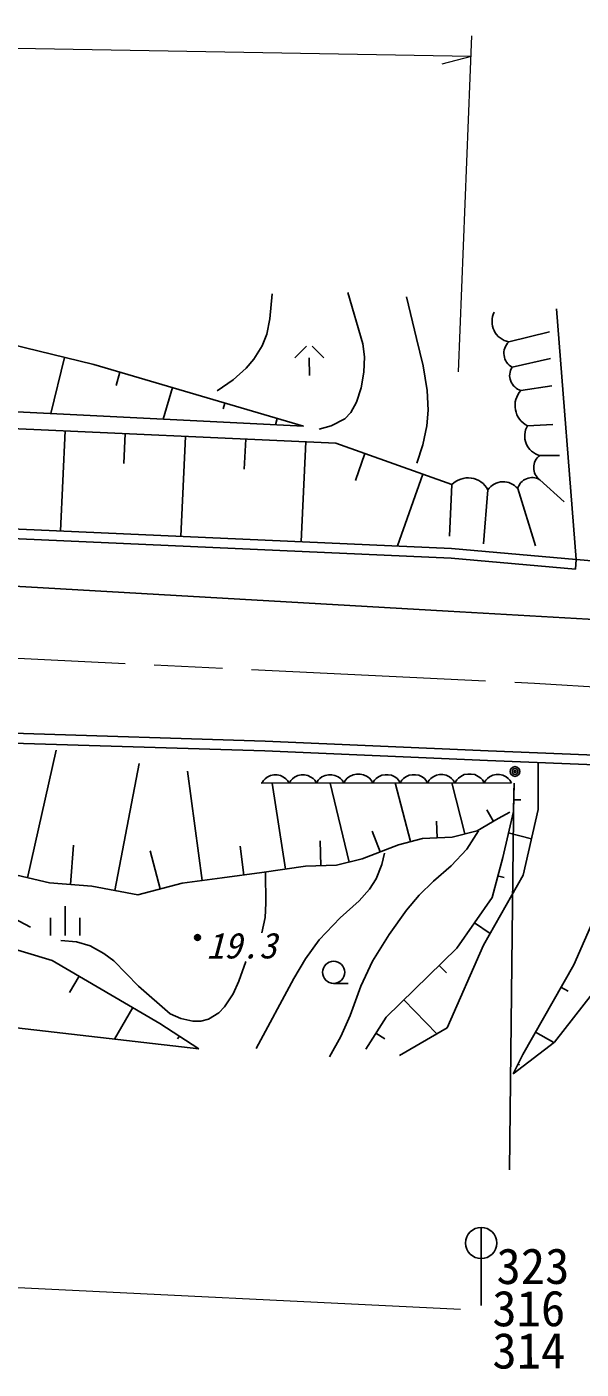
# Model space of a CAD drawing. Units: millimetres, scale not verified. Extents: x 40000 to 680000, y 20000 to 380000.
# Drawn here: x 306978 to 335394, y 270546 to 339340 of the extents above; entities that cross this region are included whole.
import ezdxf
from ezdxf.enums import TextEntityAlignment as Align

# ---------------------------------------------------------------- set-up
doc = ezdxf.new("R2010")
doc.units = ezdxf.units.MM
doc.header["$LTSCALE"] = 1000
doc.linetypes.add('CHAIN', pattern=[18.5, 12, -1.5, 3.5, -1.5])
for name, color, linetype, lineweight in [('M-BGD', 7, 'Continuous', 25), ('M-BMK', 2, 'CHAIN', 13), ('M-STR-HTXT', 7, 'Continuous', 13), ('M-STR-STRC', 7, 'Continuous', 25)]:
    doc.layers.add(name, color=color, linetype=linetype, lineweight=lineweight)
doc.styles.add('ＭＳ ゴシック', font='')
doc.styles.get('ＭＳ ゴシック').set_extended_font_data('MS Gothic')

msp = doc.modelspace()

# ---------------------------------------------------------------- linework, layer by layer
at = {"layer": 'M-BGD'}
for p, q in [((335131, 312042), (334129, 324885)), ((310410, 322036), (301431, 324213)), ((331679, 323193), (333770, 323705)), ((321308, 322978), (320709, 322377)), ((321608, 322979), (322209, 322380)), ((308913, 322399), (308216, 319523)), ((321158, 318872), (310410, 322036)), ((321459, 322378), (321460, 321478)), ((331851, 321893), (333829, 322348)), ((311753, 321640), (311554, 320962)), ((314440, 320850), (313965, 319234)), ((332305, 320706), (333888, 320935)), ((292939, 320292), (321158, 318872)), ((317127, 320059), (317042, 319768)), ((319814, 319268), (319719, 318944)), ((298136, 319131), (322825, 317995)), ((308938, 318634), (308702, 313509)), ((332647, 318898), (333947, 318956)), ((312024, 318492), (311953, 316956)), ((315110, 318350), (314874, 313232)), ((318196, 318208), (318126, 316674)), ((321282, 318066), (321047, 312955)), ((322825, 317995), (328765, 315884)), ((324310, 317467), (323821, 316091)), ((333271, 317372), (334289, 317374)), ((327280, 316412), (325973, 312734)), ((328765, 315884), (328641, 313237)), ((333273, 316128), (334519, 314999)), ((330617, 315615), (330395, 312844)), ((332143, 315674), (333052, 312735)), ((298334, 313972), (328752, 312609)), ((298311, 313473), (328730, 312110)), ((328752, 312609), (335131, 312042)), ((328730, 312110), (335109, 311543)), ((335109, 311543), (335131, 312042)), ((335131, 312042), (339077, 311692)), ((328575, 309401), (339914, 308752)), ((306268, 303133), (319191, 302727)), ((319191, 302727), (330622, 302241)), ((306250, 302634), (319173, 302227)), ((307009, 295722), (308478, 302275)), ((319173, 302227), (330601, 301742)), ((330622, 302241), (338787, 301899)), ((311491, 295082), (312732, 301589)), ((330601, 301742), (338766, 301399)), ((333190, 299224), (333186, 301633)), ((315966, 295589), (315211, 301189)), ((319107, 300721), (319023, 300581)), ((319191, 300805), (319107, 300721)), ((319303, 300889), (319191, 300805)), ((319471, 300974), (319303, 300889)), ((319639, 301002), (319471, 300974)), ((319807, 301002), (319639, 301002)), ((319975, 300974), (319807, 301002)), ((320143, 300891), (319975, 300974)), ((320255, 300807), (320143, 300891)), ((320339, 300723), (320255, 300807)), ((320423, 300583), (320339, 300723)), ((320507, 300723), (320423, 300583)), ((320591, 300807), (320507, 300723)), ((320703, 300891), (320591, 300807)), ((320871, 300976), (320703, 300891)), ((321039, 301004), (320871, 300976)), ((321207, 301004), (321039, 301004)), ((321375, 300976), (321207, 301004)), ((321543, 300893), (321375, 300976)), ((321655, 300809), (321543, 300893)), ((321739, 300725), (321655, 300809)), ((321823, 300585), (321739, 300725)), ((321907, 300725), (321823, 300585)), ((321991, 300809), (321907, 300725)), ((322103, 300894), (321991, 300809)), ((322271, 300978), (322103, 300894)), ((322439, 301006), (322271, 300978)), ((322607, 301006), (322439, 301006)), ((322775, 300979), (322607, 301006)), ((322943, 300895), (322775, 300979)), ((323055, 300811), (322943, 300895)), ((323139, 300727), (323055, 300811)), ((323223, 300587), (323139, 300727)), ((323313, 300737), (323223, 300587)), ((323403, 300828), (323313, 300737)), ((323523, 300918), (323403, 300828)), ((323703, 301008), (323523, 300918)), ((323883, 301038), (323703, 301008)), ((324063, 301039), (323883, 301038)), ((324243, 301009), (324063, 301039)), ((324423, 300919), (324243, 301009)), ((324543, 300829), (324423, 300919)), ((324633, 300739), (324543, 300829)), ((324723, 300590), (324633, 300739)), ((324807, 300730), (324723, 300590)), ((324891, 300814), (324807, 300730)), ((325003, 300898), (324891, 300814)), ((325171, 300982), (325003, 300898)), ((325339, 301011), (325171, 300982)), ((325507, 301011), (325339, 301011)), ((325675, 300983), (325507, 301011)), ((325843, 300899), (325675, 300983)), ((325955, 300815), (325843, 300899)), ((326039, 300732), (325955, 300815)), ((326123, 300592), (326039, 300732)), ((326207, 300732), (326123, 300592)), ((326291, 300816), (326207, 300732)), ((326403, 300900), (326291, 300816)), ((326571, 300984), (326403, 300900)), ((326739, 301013), (326571, 300984)), ((326907, 301013), (326739, 301013)), ((327075, 300985), (326907, 301013)), ((327243, 300901), (327075, 300985)), ((327355, 300818), (327243, 300901)), ((327439, 300734), (327355, 300818)), ((327523, 300594), (327439, 300734)), ((327607, 300734), (327523, 300594)), ((327691, 300818), (327607, 300734)), ((327803, 300902), (327691, 300818)), ((327971, 300987), (327803, 300902)), ((328139, 301015), (327971, 300987)), ((328307, 301015), (328139, 301015)), ((328475, 300987), (328307, 301015)), ((328643, 300904), (328475, 300987)), ((328755, 300820), (328643, 300904)), ((328839, 300736), (328755, 300820)), ((328923, 300596), (328839, 300736)), ((329013, 300746), (328923, 300596)), ((329103, 300836), (329013, 300746)), ((329223, 300926), (329103, 300836)), ((329403, 301017), (329223, 300926)), ((329583, 301047), (329403, 301017)), ((329763, 301047), (329583, 301047)), ((329943, 301018), (329763, 301047)), ((330123, 300928), (329943, 301018)), ((330243, 300838), (330123, 300928)), ((330333, 300748), (330243, 300838)), ((330423, 300598), (330333, 300748)), ((330507, 300738), (330423, 300598)), ((330591, 300823), (330507, 300738)), ((330703, 300907), (330591, 300823)), ((330871, 300991), (330703, 300907)), ((331039, 301019), (330871, 300991)), ((331207, 301020), (331039, 301019)), ((331375, 300992), (331207, 301020)), ((331543, 300908), (331375, 300992)), ((331655, 300824), (331543, 300908)), ((331739, 300740), (331655, 300824)), ((331823, 300600), (331739, 300740)), ((318987, 300581), (331823, 300600)), ((320235, 296166), (319555, 300582)), ((323508, 296532), (322522, 300586)), ((326641, 297582), (325856, 300591)), ((329423, 297977), (328764, 300596)), ((331918, 299131), (331961, 300585)), ((331927, 299730), (332306, 299724)), ((328021, 297779), (327979, 298624)), ((330059, 298137), (331148, 298775)), ((330898, 298615), (330560, 299210)), ((331148, 298775), (331738, 299094)), ((331376, 296767), (331918, 299131)), ((332423, 295860), (333190, 299224)), ((325097, 297057), (324682, 298116)), ((328787, 297817), (330059, 298137)), ((331647, 298028), (332850, 297733)), ((309223, 295388), (309372, 297394)), ((318100, 295867), (317911, 297355)), ((322054, 296348), (322016, 297619)), ((324166, 296692), (326028, 297422)), ((326028, 297422), (327255, 297741)), ((327255, 297741), (328787, 297817)), ((313809, 295154), (313295, 297115)), ((322849, 296372), (324166, 296692)), ((330834, 294721), (331376, 296767)), ((306463, 295866), (308136, 295469)), ((316988, 295726), (319033, 296002)), ((319033, 296002), (321259, 296324)), ((321259, 296324), (322849, 296372)), ((330383, 292267), (332423, 295860)), ((331105, 295824), (331446, 295740)), ((308136, 295469), (310310, 295307)), ((310310, 295307), (312673, 294856)), ((312673, 294856), (314944, 295451)), ((314944, 295451), (316988, 295726)), ((329020, 292129), (330834, 294721)), ((336661, 295010), (335011, 291268)), ((308943, 294274), (308945, 292774)), ((308194, 293673), (308195, 292773)), ((309694, 293676), (309695, 292776)), ((329927, 293425), (330724, 292868)), ((304792, 292528), (308270, 291496)), ((325391, 288579), (329020, 292129)), ((328527, 288038), (330383, 292267)), ((308270, 291496), (313800, 288269)), ((328113, 291241), (328490, 290856)), ((335011, 291268), (332403, 286670)), ((334027, 287308), (337060, 291200)), ((309652, 290689), (309158, 289842)), ((322705, 290313), (323455, 290314)), ((334359, 290118), (334723, 289911)), ((312417, 289076), (311476, 287463)), ((326298, 289466), (327994, 287732)), ((313800, 288269), (315801, 286964)), ((324348, 286941), (325391, 288579)), ((315801, 286964), (305548, 288148)), ((314801, 287617), (314703, 287467)), ((324869, 287760), (325322, 287472)), ((326075, 286626), (328527, 288038)), ((333055, 287819), (333997, 287285)), ((331910, 285680), (334027, 287308)), ((332403, 286670), (331910, 285680)), ((332156, 286175), (332229, 286139))]:
    msp.add_line(p, q, dxfattribs=at)
for points in [[(316727, 320685), (317550, 321256), (318225, 321848), (318617, 322311), (319039, 323000), (319274, 323592), (319442, 324369), (319547, 325665)], [(321969, 318718), (322572, 318889), (323273, 319243), (323584, 319573), (323873, 320107), (324112, 320844), (324261, 321640), (324286, 322432), (324203, 323102), (323428, 325732)], [(326967, 316970), (327275, 317923), (327483, 318891), (327545, 319691), (327503, 320697), (327293, 321970), (326957, 323359), (326445, 325506)], [(322487, 286557), (323081, 287601), (323556, 288676), (324107, 290180), (324702, 291454), (325550, 292816), (326445, 294064), (327083, 294834), (327823, 295559), (328739, 296345), (329536, 297193), (330139, 298128)], [(304790, 296762), (305042, 295594), (305383, 294601), (305579, 294247), (305962, 293837), (307159, 293203)], [(325306, 296994), (325178, 296407), (324891, 295676), (324546, 295139), (324006, 294549), (323045, 293679), (321962, 292542), (321260, 291567), (320665, 290562), (318742, 286987)], [(319030, 292914), (319199, 293697), (319232, 294420), (319211, 296008)], [(308723, 292515), (309523, 292440), (310227, 292241), (310933, 291853), (311439, 291471), (312698, 290182), (314321, 288749), (314879, 288514), (315492, 288380), (315894, 288380), (316298, 288482), (316812, 288800), (317114, 289108), (317550, 289783), (317843, 290424), (318212, 291439)]]:
    msp.add_lwpolyline(points, dxfattribs=at)
for centre, radius in [((332005, 301176), 250), ((332005, 301176), 150), ((332005, 301176), 50), ((315726, 292667), 150), ((315726, 292667), 90), ((315726, 292667), 30), ((322704, 290883), 570)]:
    msp.add_circle(centre, radius, dxfattribs=at)
for centre, radius, start, end in [((331883, 324233), 1059, 152.66775, 258.92794), ((332253, 322608), 820, 134.38918, 240.6494), ((332523, 321470), 794, 147.81225, 254.07244), ((333154, 319930), 1150, 137.57744, 243.83764), ((333531, 318369), 1030, 149.12414, 255.38433), ((333739, 316751), 777, 126.95778, 233.21798), ((329590, 315055), 1169, 28.61681, 134.877), ((331402, 315072), 955, 39.07888, 145.33907), ((332878, 315477), 761, 58.75921, 165.0194)]:
    msp.add_arc(centre, radius, start, end, dxfattribs=at)
at = {"layer": 'M-BMK'}
for p, q in [((263067, 309073), (333001, 305703)), ((333001, 305703), (361139, 304027))]:
    msp.add_line(p, q, dxfattribs=at)
at = {"layer": 'M-STR-HTXT'}
for p, q in [((329753, 337823), (243034, 339340)), ((329102, 321655), (329795, 338872)), ((329753, 337823), (328246, 337430)), ((243107, 277850), (329217, 273612))]:
    msp.add_line(p, q, dxfattribs=at)
at = {"layer": 'M-STR-STRC'}
for p, q in [((300008, 311034), (328575, 309401)), ((331937, 300329), (331715, 280762)), ((330268, 277811), (330274, 273811))]:
    msp.add_line(p, q, dxfattribs=at)
for centre, radius in [((332005, 301176), 250), ((332005, 301176), 150), ((332005, 301176), 50), ((330269, 277011), 800)]:
    msp.add_circle(centre, radius, dxfattribs=at)

# ---------------------------------------------------------------- texts
at = {"layer": 'M-BGD', "style": 'ＭＳ ゴシック', "oblique": 15}
msp.add_text('19.3', height=1320, rotation=0.088, dxfattribs=at).set_placement((316186, 291194), align=Align.BOTTOM_LEFT)
at = {"layer": 'M-STR-STRC', "style": 'ＭＳ ゴシック'}
for s, p in [('323', (331055, 274358)), ('316', (330842, 272191)), ('314', (330845, 270025))]:
    msp.add_text(s, height=1833, rotation=0.088, dxfattribs=at).set_placement(p, align=Align.BOTTOM_LEFT)

doc.saveas('drawing.dxf')
